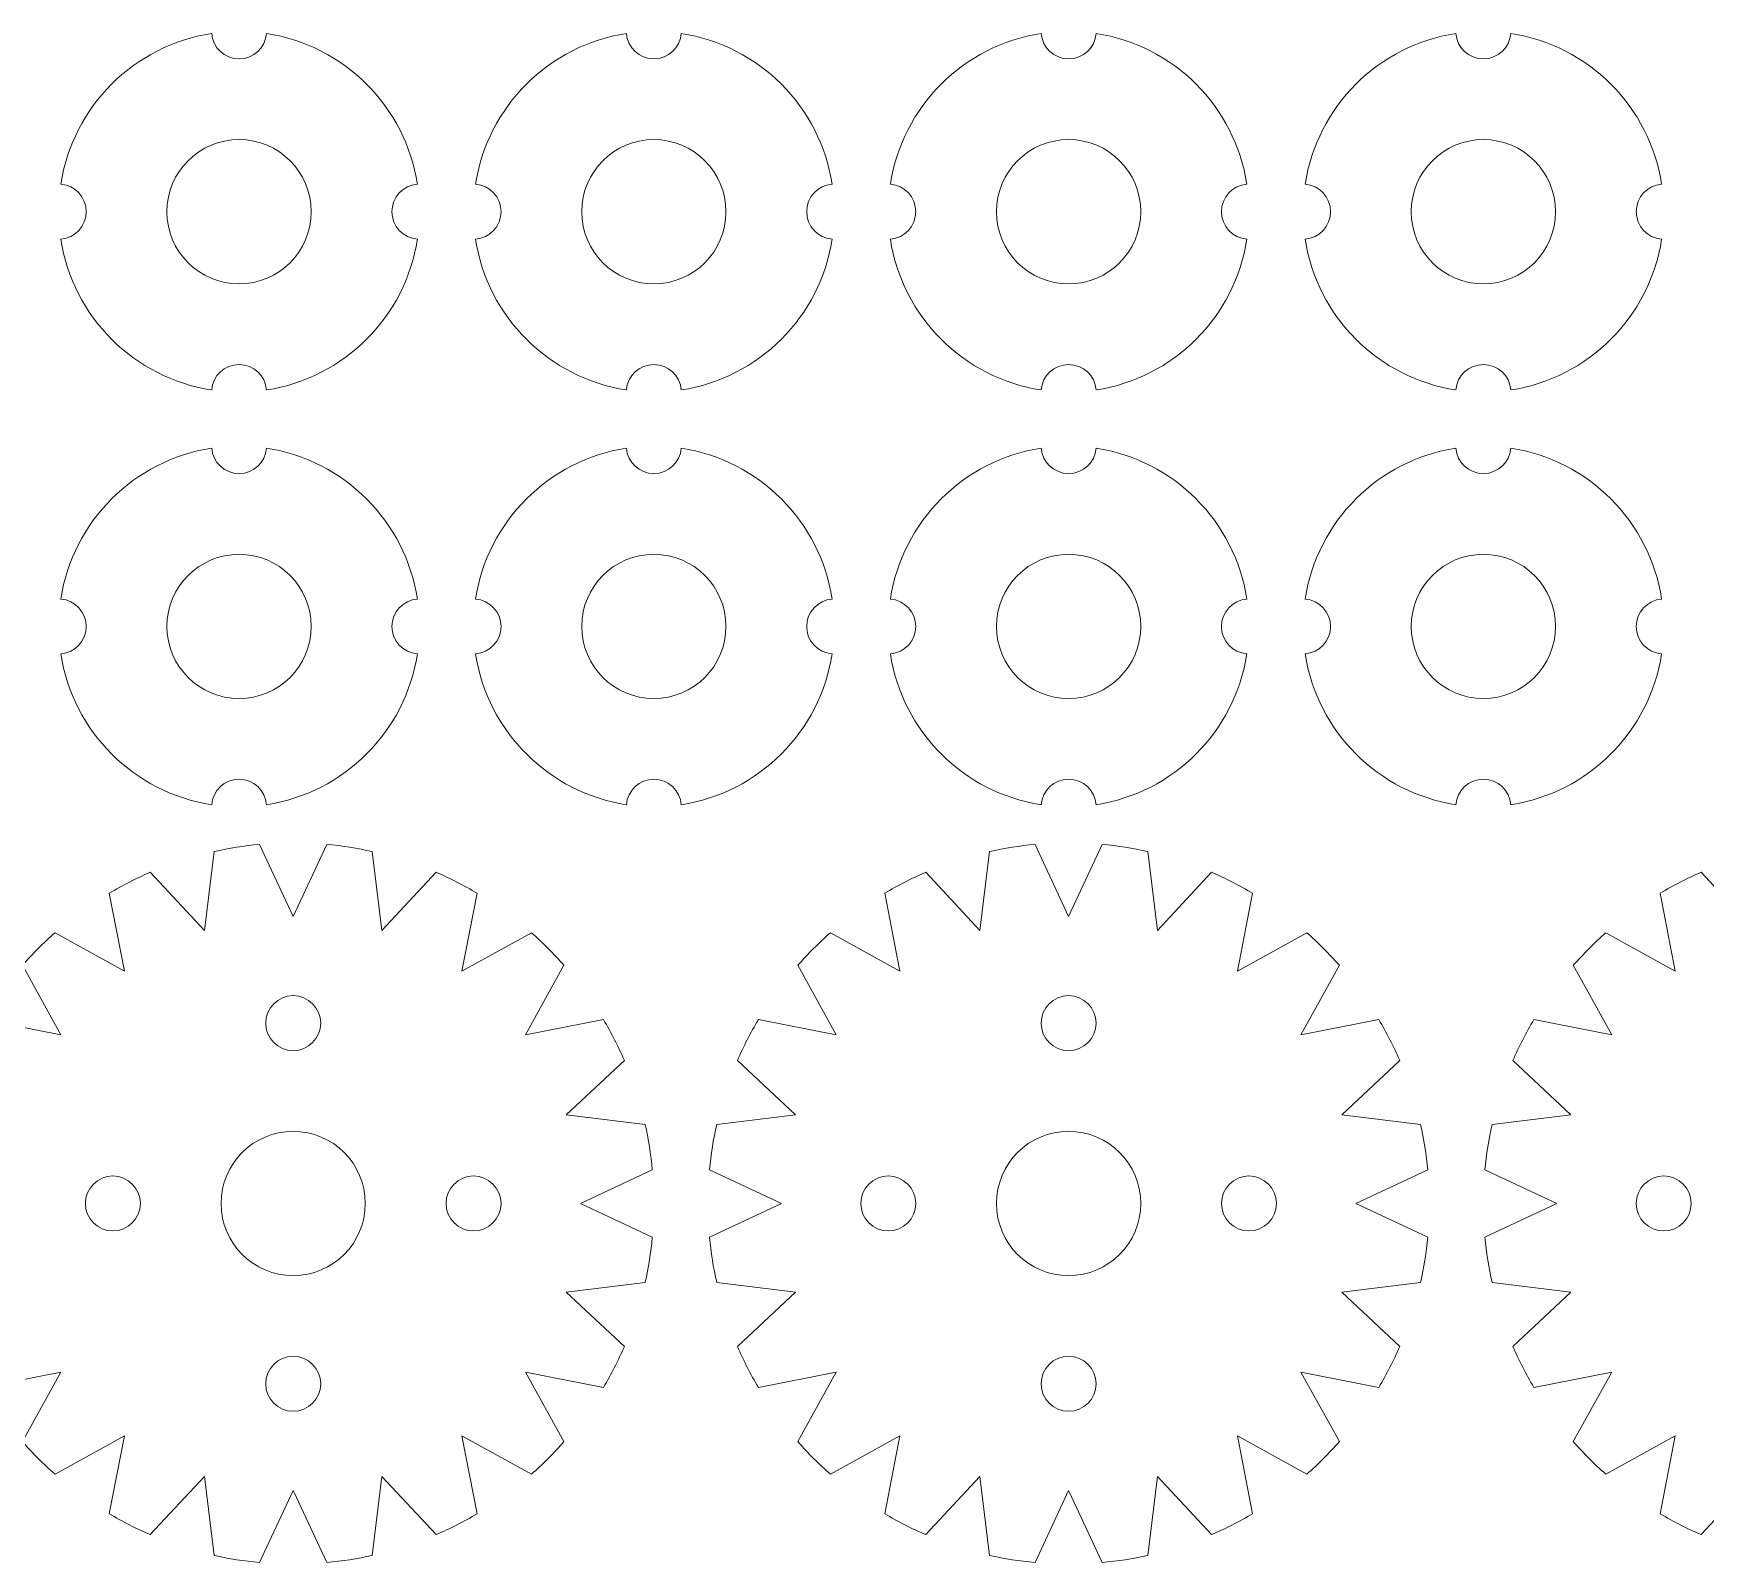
# Model space of a CAD drawing. Header units: centimetres. Extents: x -121 to 177, y -44 to 114.
# Drawn here: x 117.36 to 126.63, y -13.14 to -4.66 of the extents above; entities that cross this region are included whole.
import ezdxf

# ---------------------------------------------------------------- set-up
doc = ezdxf.new("R2010")
doc.units = ezdxf.units.CM
doc.header["$MEASUREMENT"] = 0
doc.layers.add('Layer 1', color=7, linetype='Continuous')

msp = doc.modelspace()

# ---------------------------------------------------------------- linework, layer by layer
at = {"layer": 'Layer 1', "lineweight": 20}
for centre, major_axis in [((118.5, -5.65), (0, 0.4)), ((120.8, -5.65), (0, 0.4)), ((123.1, -5.65), (0, 0.4)), ((125.4, -5.65), (0, 0.4)), ((118.5, -7.95), (0, 0.4)), ((120.8, -7.95), (0, 0.4)), ((123.1, -7.95), (0, 0.4)), ((125.4, -7.95), (0, 0.4)), ((118.8, -10.15), (0, 0.1525)), ((123.1, -10.15), (0, 0.1525)), ((118.8, -11.15), (0, 0.4)), ((123.1, -11.15), (0, 0.4)), ((117.8, -11.15), (0, 0.1525)), ((119.8, -11.15), (0, 0.1525)), ((122.1, -11.15), (0, 0.1525)), ((124.1, -11.15), (0, 0.1525)), ((126.4, -11.15), (0, 0.1525)), ((118.8, -12.15), (0, 0.1525)), ((123.1, -12.15), (0, 0.1525))]:
    msp.add_ellipse(centre, major_axis=major_axis, ratio=1, dxfattribs=at)
for points, knots in [([(118.65207, -4.66149), (119.08253, -4.7272), (119.42273, -5.06747), (119.48844, -5.49793), (119.48844, -5.49793), (119.40963, -5.50384), (119.3475, -5.56968), (119.3475, -5.65), (119.3475, -5.65), (119.3475, -5.73032), (119.40963, -5.79616), (119.48844, -5.80207), (119.48844, -5.80207), (119.42273, -6.23253), (119.08253, -6.5728), (118.65207, -6.63851), (118.65207, -6.63851), (118.64619, -6.55966), (118.58034, -6.4975), (118.5, -6.4975), (118.5, -6.4975), (118.41966, -6.4975), (118.35381, -6.55966), (118.34793, -6.63851), (118.34793, -6.63851), (117.91747, -6.5728), (117.57727, -6.23253), (117.51156, -5.80207), (117.51156, -5.80207), (117.59037, -5.79616), (117.6525, -5.73032), (117.6525, -5.65), (117.6525, -5.65), (117.6525, -5.56968), (117.59037, -5.50384), (117.51156, -5.49793), (117.51156, -5.49793), (117.57727, -5.06747), (117.91747, -4.7272), (118.34793, -4.66149), (118.34793, -4.66149), (118.35381, -4.74034), (118.41966, -4.8025), (118.5, -4.8025), (118.5, -4.8025), (118.58034, -4.8025), (118.64619, -4.74034), (118.65207, -4.66149)], [0, 0, 0, 0, 0.0833333, 0.0833333, 0.0833333, 0.0833333, 0.1666667, 0.1666667, 0.1666667, 0.1666667, 0.25, 0.25, 0.25, 0.25, 0.3333333, 0.3333333, 0.3333333, 0.3333333, 0.4166667, 0.4166667, 0.4166667, 0.4166667, 0.5, 0.5, 0.5, 0.5, 0.5833333, 0.5833333, 0.5833333, 0.5833333, 0.6666667, 0.6666667, 0.6666667, 0.6666667, 0.75, 0.75, 0.75, 0.75, 0.8333333, 0.8333333, 0.8333333, 0.8333333, 0.9166667, 0.9166667, 0.9166667, 0.9166667, 1, 1, 1, 1]), ([(120.95207, -4.66149), (121.38253, -4.7272), (121.72273, -5.06747), (121.78844, -5.49793), (121.78844, -5.49793), (121.70963, -5.50384), (121.6475, -5.56968), (121.6475, -5.65), (121.6475, -5.65), (121.6475, -5.73032), (121.70963, -5.79616), (121.78844, -5.80207), (121.78844, -5.80207), (121.72273, -6.23253), (121.38253, -6.5728), (120.95207, -6.63851), (120.95207, -6.63851), (120.94619, -6.55966), (120.88034, -6.4975), (120.8, -6.4975), (120.8, -6.4975), (120.71966, -6.4975), (120.65381, -6.55966), (120.64793, -6.63851), (120.64793, -6.63851), (120.21747, -6.5728), (119.87727, -6.23253), (119.81156, -5.80207), (119.81156, -5.80207), (119.89037, -5.79616), (119.9525, -5.73032), (119.9525, -5.65), (119.9525, -5.65), (119.9525, -5.56968), (119.89037, -5.50384), (119.81156, -5.49793), (119.81156, -5.49793), (119.87727, -5.06747), (120.21747, -4.7272), (120.64793, -4.66149), (120.64793, -4.66149), (120.65381, -4.74034), (120.71966, -4.8025), (120.8, -4.8025), (120.8, -4.8025), (120.88034, -4.8025), (120.94619, -4.74034), (120.95207, -4.66149)], [0, 0, 0, 0, 0.0833333, 0.0833333, 0.0833333, 0.0833333, 0.1666667, 0.1666667, 0.1666667, 0.1666667, 0.25, 0.25, 0.25, 0.25, 0.3333333, 0.3333333, 0.3333333, 0.3333333, 0.4166667, 0.4166667, 0.4166667, 0.4166667, 0.5, 0.5, 0.5, 0.5, 0.5833333, 0.5833333, 0.5833333, 0.5833333, 0.6666667, 0.6666667, 0.6666667, 0.6666667, 0.75, 0.75, 0.75, 0.75, 0.8333333, 0.8333333, 0.8333333, 0.8333333, 0.9166667, 0.9166667, 0.9166667, 0.9166667, 1, 1, 1, 1]), ([(123.25207, -4.66149), (123.68253, -4.7272), (124.02273, -5.06747), (124.08844, -5.49793), (124.08844, -5.49793), (124.00963, -5.50384), (123.9475, -5.56968), (123.9475, -5.65), (123.9475, -5.65), (123.9475, -5.73032), (124.00963, -5.79616), (124.08844, -5.80207), (124.08844, -5.80207), (124.02273, -6.23253), (123.68253, -6.5728), (123.25207, -6.63851), (123.25207, -6.63851), (123.24619, -6.55966), (123.18034, -6.4975), (123.1, -6.4975), (123.1, -6.4975), (123.01966, -6.4975), (122.95381, -6.55966), (122.94793, -6.63851), (122.94793, -6.63851), (122.51747, -6.5728), (122.17727, -6.23253), (122.11156, -5.80207), (122.11156, -5.80207), (122.19037, -5.79616), (122.2525, -5.73032), (122.2525, -5.65), (122.2525, -5.65), (122.2525, -5.56968), (122.19037, -5.50384), (122.11156, -5.49793), (122.11156, -5.49793), (122.17727, -5.06747), (122.51747, -4.7272), (122.94793, -4.66149), (122.94793, -4.66149), (122.95381, -4.74034), (123.01966, -4.8025), (123.1, -4.8025), (123.1, -4.8025), (123.18034, -4.8025), (123.24619, -4.74034), (123.25207, -4.66149)], [0, 0, 0, 0, 0.0833333, 0.0833333, 0.0833333, 0.0833333, 0.1666667, 0.1666667, 0.1666667, 0.1666667, 0.25, 0.25, 0.25, 0.25, 0.3333333, 0.3333333, 0.3333333, 0.3333333, 0.4166667, 0.4166667, 0.4166667, 0.4166667, 0.5, 0.5, 0.5, 0.5, 0.5833333, 0.5833333, 0.5833333, 0.5833333, 0.6666667, 0.6666667, 0.6666667, 0.6666667, 0.75, 0.75, 0.75, 0.75, 0.8333333, 0.8333333, 0.8333333, 0.8333333, 0.9166667, 0.9166667, 0.9166667, 0.9166667, 1, 1, 1, 1]), ([(125.55207, -4.66149), (125.98253, -4.7272), (126.32273, -5.06747), (126.38844, -5.49793), (126.38844, -5.49793), (126.30963, -5.50384), (126.2475, -5.56968), (126.2475, -5.65), (126.2475, -5.65), (126.2475, -5.73032), (126.30963, -5.79616), (126.38844, -5.80207), (126.38844, -5.80207), (126.32273, -6.23253), (125.98253, -6.5728), (125.55207, -6.63851), (125.55207, -6.63851), (125.54619, -6.55966), (125.48034, -6.4975), (125.4, -6.4975), (125.4, -6.4975), (125.31966, -6.4975), (125.25381, -6.55966), (125.24793, -6.63851), (125.24793, -6.63851), (124.81747, -6.5728), (124.47727, -6.23253), (124.41156, -5.80207), (124.41156, -5.80207), (124.49037, -5.79616), (124.5525, -5.73032), (124.5525, -5.65), (124.5525, -5.65), (124.5525, -5.56968), (124.49037, -5.50384), (124.41156, -5.49793), (124.41156, -5.49793), (124.47727, -5.06747), (124.81747, -4.7272), (125.24793, -4.66149), (125.24793, -4.66149), (125.25381, -4.74034), (125.31966, -4.8025), (125.4, -4.8025), (125.4, -4.8025), (125.48034, -4.8025), (125.54619, -4.74034), (125.55207, -4.66149)], [0, 0, 0, 0, 0.0833333, 0.0833333, 0.0833333, 0.0833333, 0.1666667, 0.1666667, 0.1666667, 0.1666667, 0.25, 0.25, 0.25, 0.25, 0.3333333, 0.3333333, 0.3333333, 0.3333333, 0.4166667, 0.4166667, 0.4166667, 0.4166667, 0.5, 0.5, 0.5, 0.5, 0.5833333, 0.5833333, 0.5833333, 0.5833333, 0.6666667, 0.6666667, 0.6666667, 0.6666667, 0.75, 0.75, 0.75, 0.75, 0.8333333, 0.8333333, 0.8333333, 0.8333333, 0.9166667, 0.9166667, 0.9166667, 0.9166667, 1, 1, 1, 1]), ([(118.65207, -6.96149), (119.08253, -7.0272), (119.42273, -7.36747), (119.48844, -7.79793), (119.48844, -7.79793), (119.40963, -7.80384), (119.3475, -7.86968), (119.3475, -7.95), (119.3475, -7.95), (119.3475, -8.03032), (119.40963, -8.09616), (119.48844, -8.10207), (119.48844, -8.10207), (119.42273, -8.53253), (119.08253, -8.8728), (118.65207, -8.93851), (118.65207, -8.93851), (118.64619, -8.85966), (118.58034, -8.7975), (118.5, -8.7975), (118.5, -8.7975), (118.41966, -8.7975), (118.35381, -8.85966), (118.34793, -8.93851), (118.34793, -8.93851), (117.91747, -8.8728), (117.57727, -8.53253), (117.51156, -8.10207), (117.51156, -8.10207), (117.59037, -8.09616), (117.6525, -8.03032), (117.6525, -7.95), (117.6525, -7.95), (117.6525, -7.86968), (117.59037, -7.80384), (117.51156, -7.79793), (117.51156, -7.79793), (117.57727, -7.36747), (117.91747, -7.0272), (118.34793, -6.96149), (118.34793, -6.96149), (118.35381, -7.04034), (118.41966, -7.1025), (118.5, -7.1025), (118.5, -7.1025), (118.58034, -7.1025), (118.64619, -7.04034), (118.65207, -6.96149)], [0, 0, 0, 0, 0.0833333, 0.0833333, 0.0833333, 0.0833333, 0.1666667, 0.1666667, 0.1666667, 0.1666667, 0.25, 0.25, 0.25, 0.25, 0.3333333, 0.3333333, 0.3333333, 0.3333333, 0.4166667, 0.4166667, 0.4166667, 0.4166667, 0.5, 0.5, 0.5, 0.5, 0.5833333, 0.5833333, 0.5833333, 0.5833333, 0.6666667, 0.6666667, 0.6666667, 0.6666667, 0.75, 0.75, 0.75, 0.75, 0.8333333, 0.8333333, 0.8333333, 0.8333333, 0.9166667, 0.9166667, 0.9166667, 0.9166667, 1, 1, 1, 1]), ([(120.95207, -6.96149), (121.38253, -7.0272), (121.72273, -7.36747), (121.78844, -7.79793), (121.78844, -7.79793), (121.70963, -7.80384), (121.6475, -7.86968), (121.6475, -7.95), (121.6475, -7.95), (121.6475, -8.03032), (121.70963, -8.09616), (121.78844, -8.10207), (121.78844, -8.10207), (121.72273, -8.53253), (121.38253, -8.8728), (120.95207, -8.93851), (120.95207, -8.93851), (120.94619, -8.85966), (120.88034, -8.7975), (120.8, -8.7975), (120.8, -8.7975), (120.71966, -8.7975), (120.65381, -8.85966), (120.64793, -8.93851), (120.64793, -8.93851), (120.21747, -8.8728), (119.87727, -8.53253), (119.81156, -8.10207), (119.81156, -8.10207), (119.89037, -8.09616), (119.9525, -8.03032), (119.9525, -7.95), (119.9525, -7.95), (119.9525, -7.86968), (119.89037, -7.80384), (119.81156, -7.79793), (119.81156, -7.79793), (119.87727, -7.36747), (120.21747, -7.0272), (120.64793, -6.96149), (120.64793, -6.96149), (120.65381, -7.04034), (120.71966, -7.1025), (120.8, -7.1025), (120.8, -7.1025), (120.88034, -7.1025), (120.94619, -7.04034), (120.95207, -6.96149)], [0, 0, 0, 0, 0.0833333, 0.0833333, 0.0833333, 0.0833333, 0.1666667, 0.1666667, 0.1666667, 0.1666667, 0.25, 0.25, 0.25, 0.25, 0.3333333, 0.3333333, 0.3333333, 0.3333333, 0.4166667, 0.4166667, 0.4166667, 0.4166667, 0.5, 0.5, 0.5, 0.5, 0.5833333, 0.5833333, 0.5833333, 0.5833333, 0.6666667, 0.6666667, 0.6666667, 0.6666667, 0.75, 0.75, 0.75, 0.75, 0.8333333, 0.8333333, 0.8333333, 0.8333333, 0.9166667, 0.9166667, 0.9166667, 0.9166667, 1, 1, 1, 1]), ([(123.25207, -6.96149), (123.68253, -7.0272), (124.02273, -7.36747), (124.08844, -7.79793), (124.08844, -7.79793), (124.00963, -7.80384), (123.9475, -7.86968), (123.9475, -7.95), (123.9475, -7.95), (123.9475, -8.03032), (124.00963, -8.09616), (124.08844, -8.10207), (124.08844, -8.10207), (124.02273, -8.53253), (123.68253, -8.8728), (123.25207, -8.93851), (123.25207, -8.93851), (123.24619, -8.85966), (123.18034, -8.7975), (123.1, -8.7975), (123.1, -8.7975), (123.01966, -8.7975), (122.95381, -8.85966), (122.94793, -8.93851), (122.94793, -8.93851), (122.51747, -8.8728), (122.17727, -8.53253), (122.11156, -8.10207), (122.11156, -8.10207), (122.19037, -8.09616), (122.2525, -8.03032), (122.2525, -7.95), (122.2525, -7.95), (122.2525, -7.86968), (122.19037, -7.80384), (122.11156, -7.79793), (122.11156, -7.79793), (122.17727, -7.36747), (122.51747, -7.0272), (122.94793, -6.96149), (122.94793, -6.96149), (122.95381, -7.04034), (123.01966, -7.1025), (123.1, -7.1025), (123.1, -7.1025), (123.18034, -7.1025), (123.24619, -7.04034), (123.25207, -6.96149)], [0, 0, 0, 0, 0.0833333, 0.0833333, 0.0833333, 0.0833333, 0.1666667, 0.1666667, 0.1666667, 0.1666667, 0.25, 0.25, 0.25, 0.25, 0.3333333, 0.3333333, 0.3333333, 0.3333333, 0.4166667, 0.4166667, 0.4166667, 0.4166667, 0.5, 0.5, 0.5, 0.5, 0.5833333, 0.5833333, 0.5833333, 0.5833333, 0.6666667, 0.6666667, 0.6666667, 0.6666667, 0.75, 0.75, 0.75, 0.75, 0.8333333, 0.8333333, 0.8333333, 0.8333333, 0.9166667, 0.9166667, 0.9166667, 0.9166667, 1, 1, 1, 1]), ([(125.55207, -6.96149), (125.98253, -7.0272), (126.32273, -7.36747), (126.38844, -7.79793), (126.38844, -7.79793), (126.30963, -7.80384), (126.2475, -7.86968), (126.2475, -7.95), (126.2475, -7.95), (126.2475, -8.03032), (126.30963, -8.09616), (126.38844, -8.10207), (126.38844, -8.10207), (126.32273, -8.53253), (125.98253, -8.8728), (125.55207, -8.93851), (125.55207, -8.93851), (125.54619, -8.85966), (125.48034, -8.7975), (125.4, -8.7975), (125.4, -8.7975), (125.31966, -8.7975), (125.25381, -8.85966), (125.24793, -8.93851), (125.24793, -8.93851), (124.81747, -8.8728), (124.47727, -8.53253), (124.41156, -8.10207), (124.41156, -8.10207), (124.49037, -8.09616), (124.5525, -8.03032), (124.5525, -7.95), (124.5525, -7.95), (124.5525, -7.86968), (124.49037, -7.80384), (124.41156, -7.79793), (124.41156, -7.79793), (124.47727, -7.36747), (124.81747, -7.0272), (125.24793, -6.96149), (125.24793, -6.96149), (125.25381, -7.04034), (125.31966, -7.1025), (125.4, -7.1025), (125.4, -7.1025), (125.48034, -7.1025), (125.54619, -7.04034), (125.55207, -6.96149)], [0, 0, 0, 0, 0.0833333, 0.0833333, 0.0833333, 0.0833333, 0.1666667, 0.1666667, 0.1666667, 0.1666667, 0.25, 0.25, 0.25, 0.25, 0.3333333, 0.3333333, 0.3333333, 0.3333333, 0.4166667, 0.4166667, 0.4166667, 0.4166667, 0.5, 0.5, 0.5, 0.5, 0.5833333, 0.5833333, 0.5833333, 0.5833333, 0.6666667, 0.6666667, 0.6666667, 0.6666667, 0.75, 0.75, 0.75, 0.75, 0.8333333, 0.8333333, 0.8333333, 0.8333333, 0.9166667, 0.9166667, 0.9166667, 0.9166667, 1, 1, 1, 1]), ([(119.23837, -9.19834), (119.23837, -9.19834), (119.29206, -9.63559), (119.29206, -9.63559), (119.29206, -9.63559), (119.29206, -9.63559), (119.59252, -9.31338), (119.59252, -9.31338), (119.59252, -9.31338), (119.67108, -9.34733), (119.74701, -9.3862), (119.81998, -9.42955), (119.81998, -9.42955), (119.81998, -9.42955), (119.73596, -9.86176), (119.73596, -9.86176), (119.73596, -9.86176), (119.73596, -9.86176), (120.12079, -9.64844), (120.12079, -9.64844), (120.12079, -9.64844), (120.18482, -9.7048), (120.24519, -9.7652), (120.30156, -9.82922), (120.30156, -9.82922), (120.30156, -9.82922), (120.08824, -10.21404), (120.08824, -10.21404), (120.08824, -10.21404), (120.08824, -10.21404), (120.52046, -10.13002), (120.52046, -10.13002), (120.52046, -10.13002), (120.56382, -10.20297), (120.60265, -10.27893), (120.63662, -10.35748), (120.63662, -10.35748), (120.63662, -10.35748), (120.31441, -10.65794), (120.31441, -10.65794), (120.31441, -10.65794), (120.31441, -10.65794), (120.75166, -10.71163), (120.75166, -10.71163), (120.75166, -10.71163), (120.77009, -10.79394), (120.78336, -10.87818), (120.79131, -10.96396), (120.79131, -10.96396), (120.79131, -10.96396), (120.39235, -11.15), (120.39235, -11.15), (120.39235, -11.15), (120.39235, -11.15), (120.79131, -11.33604), (120.79131, -11.33604), (120.79131, -11.33604), (120.78339, -11.42183), (120.77007, -11.50605), (120.75166, -11.58837), (120.75166, -11.58837), (120.75166, -11.58837), (120.31441, -11.64206), (120.31441, -11.64206), (120.31441, -11.64206), (120.31441, -11.64206), (120.63662, -11.94252), (120.63662, -11.94252), (120.63662, -11.94252), (120.60267, -12.02108), (120.56381, -12.09701), (120.52046, -12.16998), (120.52046, -12.16998), (120.52046, -12.16998), (120.08824, -12.08596), (120.08824, -12.08596), (120.08824, -12.08596), (120.08824, -12.08596), (120.30156, -12.47079), (120.30156, -12.47079), (120.30156, -12.47079), (120.2452, -12.53482), (120.18481, -12.59519), (120.12079, -12.65156), (120.12079, -12.65156), (120.12079, -12.65156), (119.73596, -12.43824), (119.73596, -12.43824), (119.73596, -12.43824), (119.73596, -12.43824), (119.81998, -12.87046), (119.81998, -12.87046), (119.81998, -12.87046), (119.74703, -12.91382), (119.67107, -12.95265), (119.59252, -12.98662), (119.59252, -12.98662), (119.59252, -12.98662), (119.29206, -12.66441), (119.29206, -12.66441), (119.29206, -12.66441), (119.29206, -12.66441), (119.23837, -13.10166), (119.23837, -13.10166), (119.23837, -13.10166), (119.15606, -13.12009), (119.07182, -13.13336), (118.98604, -13.14131), (118.98604, -13.14131), (118.98604, -13.14131), (118.80495, -12.75297), (118.80495, -12.75297), (118.80495, -12.75297), (118.80495, -12.75297), (118.8, -12.74235), (118.8, -12.74235), (118.8, -12.74235), (118.8, -12.74235), (118.61396, -13.14131), (118.61396, -13.14131), (118.61396, -13.14131), (118.52817, -13.13339), (118.44395, -13.12007), (118.36163, -13.10166), (118.36163, -13.10166), (118.36163, -13.10166), (118.30794, -12.66441), (118.30794, -12.66441), (118.30794, -12.66441), (118.30794, -12.66441), (118.00748, -12.98662), (118.00748, -12.98662), (118.00748, -12.98662), (117.92892, -12.95267), (117.85299, -12.91381), (117.78002, -12.87046), (117.78002, -12.87046), (117.78002, -12.87046), (117.86404, -12.43824), (117.86404, -12.43824), (117.86404, -12.43824), (117.86404, -12.43824), (117.47921, -12.65156), (117.47921, -12.65156), (117.47921, -12.65156), (117.41518, -12.5952), (117.35481, -12.53481), (117.29844, -12.47079), (117.29844, -12.47079), (117.29844, -12.47079), (117.51176, -12.08596), (117.51176, -12.08596), (117.51176, -12.08596), (117.51176, -12.08596), (117.07954, -12.16998), (117.07954, -12.16998), (117.07954, -12.16998), (117.03618, -12.09703), (116.99735, -12.02107), (116.96338, -11.94252), (116.96338, -11.94252), (116.96338, -11.94252), (117.28559, -11.64206), (117.28559, -11.64206), (117.28559, -11.64206), (117.28559, -11.64206), (116.84834, -11.58837), (116.84834, -11.58837), (116.84834, -11.58837), (116.82991, -11.50606), (116.81664, -11.42182), (116.80869, -11.33604), (116.80869, -11.33604), (116.80869, -11.33604), (117.20765, -11.15), (117.20765, -11.15), (117.20765, -11.15), (117.20765, -11.15), (116.80869, -10.96396), (116.80869, -10.96396), (116.80869, -10.96396), (116.81661, -10.87816), (116.82992, -10.79393), (116.84834, -10.71162), (116.84834, -10.71162), (116.84834, -10.71162), (117.28558, -10.65794), (117.28558, -10.65794), (117.28558, -10.65794), (117.28558, -10.65794), (116.96338, -10.35749), (116.96338, -10.35749), (116.96338, -10.35749), (116.99733, -10.27893), (117.03619, -10.20298), (117.07954, -10.13002), (117.07954, -10.13002), (117.07954, -10.13002), (117.51176, -10.21404), (117.51176, -10.21404), (117.51176, -10.21404), (117.51176, -10.21404), (117.29844, -9.82922), (117.29844, -9.82922), (117.29844, -9.82922), (117.3548, -9.76519), (117.41519, -9.70481), (117.47921, -9.64844), (117.47921, -9.64844), (117.47921, -9.64844), (117.86404, -9.86176), (117.86404, -9.86176), (117.86404, -9.86176), (117.86404, -9.86176), (117.78002, -9.42954), (117.78002, -9.42954), (117.78002, -9.42954), (117.85297, -9.38618), (117.92893, -9.34735), (118.00748, -9.31338), (118.00748, -9.31338), (118.00748, -9.31338), (118.30794, -9.63559), (118.30794, -9.63559), (118.30794, -9.63559), (118.30794, -9.63559), (118.36163, -9.19834), (118.36163, -9.19834), (118.36163, -9.19834), (118.44394, -9.17991), (118.52818, -9.16664), (118.61396, -9.15869), (118.61396, -9.15869), (118.61396, -9.15869), (118.8, -9.55765), (118.8, -9.55765), (118.8, -9.55765), (118.8, -9.55765), (118.98604, -9.15869), (118.98604, -9.15869), (118.98604, -9.15869), (119.07182, -9.16664), (119.15605, -9.17992), (119.23837, -9.19834)], [0, 0, 0, 0, 0.0163934, 0.0163934, 0.0163934, 0.0163934, 0.0327869, 0.0327869, 0.0327869, 0.0327869, 0.0491803, 0.0491803, 0.0491803, 0.0491803, 0.0655738, 0.0655738, 0.0655738, 0.0655738, 0.0819672, 0.0819672, 0.0819672, 0.0819672, 0.0983607, 0.0983607, 0.0983607, 0.0983607, 0.1147541, 0.1147541, 0.1147541, 0.1147541, 0.1311475, 0.1311475, 0.1311475, 0.1311475, 0.147541, 0.147541, 0.147541, 0.147541, 0.1639344, 0.1639344, 0.1639344, 0.1639344, 0.1803279, 0.1803279, 0.1803279, 0.1803279, 0.1967213, 0.1967213, 0.1967213, 0.1967213, 0.2131148, 0.2131148, 0.2131148, 0.2131148, 0.2295082, 0.2295082, 0.2295082, 0.2295082, 0.2459016, 0.2459016, 0.2459016, 0.2459016, 0.2622951, 0.2622951, 0.2622951, 0.2622951, 0.2786885, 0.2786885, 0.2786885, 0.2786885, 0.295082, 0.295082, 0.295082, 0.295082, 0.3114754, 0.3114754, 0.3114754, 0.3114754, 0.3278689, 0.3278689, 0.3278689, 0.3278689, 0.3442623, 0.3442623, 0.3442623, 0.3442623, 0.3606557, 0.3606557, 0.3606557, 0.3606557, 0.3770492, 0.3770492, 0.3770492, 0.3770492, 0.3934426, 0.3934426, 0.3934426, 0.3934426, 0.4098361, 0.4098361, 0.4098361, 0.4098361, 0.4262295, 0.4262295, 0.4262295, 0.4262295, 0.442623, 0.442623, 0.442623, 0.442623, 0.4590164, 0.4590164, 0.4590164, 0.4590164, 0.4754098, 0.4754098, 0.4754098, 0.4754098, 0.4918033, 0.4918033, 0.4918033, 0.4918033, 0.5081967, 0.5081967, 0.5081967, 0.5081967, 0.5245902, 0.5245902, 0.5245902, 0.5245902, 0.5409836, 0.5409836, 0.5409836, 0.5409836, 0.557377, 0.557377, 0.557377, 0.557377, 0.5737705, 0.5737705, 0.5737705, 0.5737705, 0.5901639, 0.5901639, 0.5901639, 0.5901639, 0.6065574, 0.6065574, 0.6065574, 0.6065574, 0.6229508, 0.6229508, 0.6229508, 0.6229508, 0.6393443, 0.6393443, 0.6393443, 0.6393443, 0.6557377, 0.6557377, 0.6557377, 0.6557377, 0.6721311, 0.6721311, 0.6721311, 0.6721311, 0.6885246, 0.6885246, 0.6885246, 0.6885246, 0.704918, 0.704918, 0.704918, 0.704918, 0.7213115, 0.7213115, 0.7213115, 0.7213115, 0.7377049, 0.7377049, 0.7377049, 0.7377049, 0.7540984, 0.7540984, 0.7540984, 0.7540984, 0.7704918, 0.7704918, 0.7704918, 0.7704918, 0.7868852, 0.7868852, 0.7868852, 0.7868852, 0.8032787, 0.8032787, 0.8032787, 0.8032787, 0.8196721, 0.8196721, 0.8196721, 0.8196721, 0.8360656, 0.8360656, 0.8360656, 0.8360656, 0.852459, 0.852459, 0.852459, 0.852459, 0.8688525, 0.8688525, 0.8688525, 0.8688525, 0.8852459, 0.8852459, 0.8852459, 0.8852459, 0.9016393, 0.9016393, 0.9016393, 0.9016393, 0.9180328, 0.9180328, 0.9180328, 0.9180328, 0.9344262, 0.9344262, 0.9344262, 0.9344262, 0.9508197, 0.9508197, 0.9508197, 0.9508197, 0.9672131, 0.9672131, 0.9672131, 0.9672131, 0.9836066, 0.9836066, 0.9836066, 0.9836066, 1, 1, 1, 1]), ([(123.53837, -9.19834), (123.53837, -9.19834), (123.59206, -9.63559), (123.59206, -9.63559), (123.59206, -9.63559), (123.59206, -9.63559), (123.89252, -9.31338), (123.89252, -9.31338), (123.89252, -9.31338), (123.97108, -9.34733), (124.04701, -9.3862), (124.11998, -9.42955), (124.11998, -9.42955), (124.11998, -9.42955), (124.03596, -9.86176), (124.03596, -9.86176), (124.03596, -9.86176), (124.03596, -9.86176), (124.42079, -9.64844), (124.42079, -9.64844), (124.42079, -9.64844), (124.48482, -9.7048), (124.54519, -9.7652), (124.60156, -9.82922), (124.60156, -9.82922), (124.60156, -9.82922), (124.38824, -10.21404), (124.38824, -10.21404), (124.38824, -10.21404), (124.38824, -10.21404), (124.82046, -10.13002), (124.82046, -10.13002), (124.82046, -10.13002), (124.86382, -10.20297), (124.90265, -10.27893), (124.93662, -10.35748), (124.93662, -10.35748), (124.93662, -10.35748), (124.61441, -10.65794), (124.61441, -10.65794), (124.61441, -10.65794), (124.61441, -10.65794), (125.05166, -10.71163), (125.05166, -10.71163), (125.05166, -10.71163), (125.07009, -10.79394), (125.08336, -10.87818), (125.09131, -10.96396), (125.09131, -10.96396), (125.09131, -10.96396), (124.69235, -11.15), (124.69235, -11.15), (124.69235, -11.15), (124.69235, -11.15), (125.09131, -11.33604), (125.09131, -11.33604), (125.09131, -11.33604), (125.08339, -11.42183), (125.07007, -11.50605), (125.05166, -11.58837), (125.05166, -11.58837), (125.05166, -11.58837), (124.61441, -11.64206), (124.61441, -11.64206), (124.61441, -11.64206), (124.61441, -11.64206), (124.93662, -11.94252), (124.93662, -11.94252), (124.93662, -11.94252), (124.90267, -12.02108), (124.86381, -12.09701), (124.82046, -12.16998), (124.82046, -12.16998), (124.82046, -12.16998), (124.38824, -12.08596), (124.38824, -12.08596), (124.38824, -12.08596), (124.38824, -12.08596), (124.60156, -12.47079), (124.60156, -12.47079), (124.60156, -12.47079), (124.5452, -12.53482), (124.48481, -12.59519), (124.42079, -12.65156), (124.42079, -12.65156), (124.42079, -12.65156), (124.03596, -12.43824), (124.03596, -12.43824), (124.03596, -12.43824), (124.03596, -12.43824), (124.11998, -12.87046), (124.11998, -12.87046), (124.11998, -12.87046), (124.04703, -12.91382), (123.97107, -12.95265), (123.89252, -12.98662), (123.89252, -12.98662), (123.89252, -12.98662), (123.59206, -12.66441), (123.59206, -12.66441), (123.59206, -12.66441), (123.59206, -12.66441), (123.53837, -13.10166), (123.53837, -13.10166), (123.53837, -13.10166), (123.45606, -13.12009), (123.37182, -13.13336), (123.28604, -13.14131), (123.28604, -13.14131), (123.28604, -13.14131), (123.10495, -12.75297), (123.10495, -12.75297), (123.10495, -12.75297), (123.10495, -12.75297), (123.1, -12.74235), (123.1, -12.74235), (123.1, -12.74235), (123.1, -12.74235), (122.91396, -13.14131), (122.91396, -13.14131), (122.91396, -13.14131), (122.82817, -13.13339), (122.74395, -13.12007), (122.66163, -13.10166), (122.66163, -13.10166), (122.66163, -13.10166), (122.60794, -12.66441), (122.60794, -12.66441), (122.60794, -12.66441), (122.60794, -12.66441), (122.30748, -12.98662), (122.30748, -12.98662), (122.30748, -12.98662), (122.22892, -12.95267), (122.15299, -12.91381), (122.08002, -12.87046), (122.08002, -12.87046), (122.08002, -12.87046), (122.16404, -12.43824), (122.16404, -12.43824), (122.16404, -12.43824), (122.16404, -12.43824), (121.77921, -12.65156), (121.77921, -12.65156), (121.77921, -12.65156), (121.71518, -12.5952), (121.65481, -12.53481), (121.59844, -12.47079), (121.59844, -12.47079), (121.59844, -12.47079), (121.81176, -12.08596), (121.81176, -12.08596), (121.81176, -12.08596), (121.81176, -12.08596), (121.37954, -12.16998), (121.37954, -12.16998), (121.37954, -12.16998), (121.33618, -12.09703), (121.29735, -12.02107), (121.26338, -11.94252), (121.26338, -11.94252), (121.26338, -11.94252), (121.58559, -11.64206), (121.58559, -11.64206), (121.58559, -11.64206), (121.58559, -11.64206), (121.14834, -11.58837), (121.14834, -11.58837), (121.14834, -11.58837), (121.12991, -11.50606), (121.11664, -11.42182), (121.10869, -11.33604), (121.10869, -11.33604), (121.10869, -11.33604), (121.50765, -11.15), (121.50765, -11.15), (121.50765, -11.15), (121.50765, -11.15), (121.10869, -10.96396), (121.10869, -10.96396), (121.10869, -10.96396), (121.11661, -10.87816), (121.12992, -10.79393), (121.14834, -10.71162), (121.14834, -10.71162), (121.14834, -10.71162), (121.58558, -10.65794), (121.58558, -10.65794), (121.58558, -10.65794), (121.58558, -10.65794), (121.26338, -10.35749), (121.26338, -10.35749), (121.26338, -10.35749), (121.29733, -10.27893), (121.33619, -10.20298), (121.37954, -10.13002), (121.37954, -10.13002), (121.37954, -10.13002), (121.81176, -10.21404), (121.81176, -10.21404), (121.81176, -10.21404), (121.81176, -10.21404), (121.59844, -9.82922), (121.59844, -9.82922), (121.59844, -9.82922), (121.6548, -9.76519), (121.71519, -9.70481), (121.77921, -9.64844), (121.77921, -9.64844), (121.77921, -9.64844), (122.16404, -9.86176), (122.16404, -9.86176), (122.16404, -9.86176), (122.16404, -9.86176), (122.08002, -9.42954), (122.08002, -9.42954), (122.08002, -9.42954), (122.15297, -9.38618), (122.22893, -9.34735), (122.30748, -9.31338), (122.30748, -9.31338), (122.30748, -9.31338), (122.60794, -9.63559), (122.60794, -9.63559), (122.60794, -9.63559), (122.60794, -9.63559), (122.66163, -9.19834), (122.66163, -9.19834), (122.66163, -9.19834), (122.74394, -9.17991), (122.82818, -9.16664), (122.91396, -9.15869), (122.91396, -9.15869), (122.91396, -9.15869), (123.1, -9.55765), (123.1, -9.55765), (123.1, -9.55765), (123.1, -9.55765), (123.28604, -9.15869), (123.28604, -9.15869), (123.28604, -9.15869), (123.37182, -9.16664), (123.45605, -9.17992), (123.53837, -9.19834)], [0, 0, 0, 0, 0.0163934, 0.0163934, 0.0163934, 0.0163934, 0.0327869, 0.0327869, 0.0327869, 0.0327869, 0.0491803, 0.0491803, 0.0491803, 0.0491803, 0.0655738, 0.0655738, 0.0655738, 0.0655738, 0.0819672, 0.0819672, 0.0819672, 0.0819672, 0.0983607, 0.0983607, 0.0983607, 0.0983607, 0.1147541, 0.1147541, 0.1147541, 0.1147541, 0.1311475, 0.1311475, 0.1311475, 0.1311475, 0.147541, 0.147541, 0.147541, 0.147541, 0.1639344, 0.1639344, 0.1639344, 0.1639344, 0.1803279, 0.1803279, 0.1803279, 0.1803279, 0.1967213, 0.1967213, 0.1967213, 0.1967213, 0.2131148, 0.2131148, 0.2131148, 0.2131148, 0.2295082, 0.2295082, 0.2295082, 0.2295082, 0.2459016, 0.2459016, 0.2459016, 0.2459016, 0.2622951, 0.2622951, 0.2622951, 0.2622951, 0.2786885, 0.2786885, 0.2786885, 0.2786885, 0.295082, 0.295082, 0.295082, 0.295082, 0.3114754, 0.3114754, 0.3114754, 0.3114754, 0.3278689, 0.3278689, 0.3278689, 0.3278689, 0.3442623, 0.3442623, 0.3442623, 0.3442623, 0.3606557, 0.3606557, 0.3606557, 0.3606557, 0.3770492, 0.3770492, 0.3770492, 0.3770492, 0.3934426, 0.3934426, 0.3934426, 0.3934426, 0.4098361, 0.4098361, 0.4098361, 0.4098361, 0.4262295, 0.4262295, 0.4262295, 0.4262295, 0.442623, 0.442623, 0.442623, 0.442623, 0.4590164, 0.4590164, 0.4590164, 0.4590164, 0.4754098, 0.4754098, 0.4754098, 0.4754098, 0.4918033, 0.4918033, 0.4918033, 0.4918033, 0.5081967, 0.5081967, 0.5081967, 0.5081967, 0.5245902, 0.5245902, 0.5245902, 0.5245902, 0.5409836, 0.5409836, 0.5409836, 0.5409836, 0.557377, 0.557377, 0.557377, 0.557377, 0.5737705, 0.5737705, 0.5737705, 0.5737705, 0.5901639, 0.5901639, 0.5901639, 0.5901639, 0.6065574, 0.6065574, 0.6065574, 0.6065574, 0.6229508, 0.6229508, 0.6229508, 0.6229508, 0.6393443, 0.6393443, 0.6393443, 0.6393443, 0.6557377, 0.6557377, 0.6557377, 0.6557377, 0.6721311, 0.6721311, 0.6721311, 0.6721311, 0.6885246, 0.6885246, 0.6885246, 0.6885246, 0.704918, 0.704918, 0.704918, 0.704918, 0.7213115, 0.7213115, 0.7213115, 0.7213115, 0.7377049, 0.7377049, 0.7377049, 0.7377049, 0.7540984, 0.7540984, 0.7540984, 0.7540984, 0.7704918, 0.7704918, 0.7704918, 0.7704918, 0.7868852, 0.7868852, 0.7868852, 0.7868852, 0.8032787, 0.8032787, 0.8032787, 0.8032787, 0.8196721, 0.8196721, 0.8196721, 0.8196721, 0.8360656, 0.8360656, 0.8360656, 0.8360656, 0.852459, 0.852459, 0.852459, 0.852459, 0.8688525, 0.8688525, 0.8688525, 0.8688525, 0.8852459, 0.8852459, 0.8852459, 0.8852459, 0.9016393, 0.9016393, 0.9016393, 0.9016393, 0.9180328, 0.9180328, 0.9180328, 0.9180328, 0.9344262, 0.9344262, 0.9344262, 0.9344262, 0.9508197, 0.9508197, 0.9508197, 0.9508197, 0.9672131, 0.9672131, 0.9672131, 0.9672131, 0.9836066, 0.9836066, 0.9836066, 0.9836066, 1, 1, 1, 1]), ([(127.83837, -9.19834), (127.83837, -9.19834), (127.89206, -9.63559), (127.89206, -9.63559), (127.89206, -9.63559), (127.89206, -9.63559), (128.19252, -9.31338), (128.19252, -9.31338), (128.19252, -9.31338), (128.27108, -9.34733), (128.34701, -9.3862), (128.41998, -9.42955), (128.41998, -9.42955), (128.41998, -9.42955), (128.33596, -9.86176), (128.33596, -9.86176), (128.33596, -9.86176), (128.33596, -9.86176), (128.72079, -9.64844), (128.72079, -9.64844), (128.72079, -9.64844), (128.78482, -9.7048), (128.84519, -9.7652), (128.90156, -9.82922), (128.90156, -9.82922), (128.90156, -9.82922), (128.68824, -10.21404), (128.68824, -10.21404), (128.68824, -10.21404), (128.68824, -10.21404), (129.12046, -10.13002), (129.12046, -10.13002), (129.12046, -10.13002), (129.16382, -10.20297), (129.20265, -10.27893), (129.23662, -10.35748), (129.23662, -10.35748), (129.23662, -10.35748), (128.91441, -10.65794), (128.91441, -10.65794), (128.91441, -10.65794), (128.91441, -10.65794), (129.35166, -10.71163), (129.35166, -10.71163), (129.35166, -10.71163), (129.37009, -10.79394), (129.38336, -10.87818), (129.39131, -10.96396), (129.39131, -10.96396), (129.39131, -10.96396), (128.99235, -11.15), (128.99235, -11.15), (128.99235, -11.15), (128.99235, -11.15), (129.39131, -11.33604), (129.39131, -11.33604), (129.39131, -11.33604), (129.38339, -11.42183), (129.37007, -11.50605), (129.35166, -11.58837), (129.35166, -11.58837), (129.35166, -11.58837), (128.91441, -11.64206), (128.91441, -11.64206), (128.91441, -11.64206), (128.91441, -11.64206), (129.23662, -11.94252), (129.23662, -11.94252), (129.23662, -11.94252), (129.20267, -12.02108), (129.16381, -12.09701), (129.12046, -12.16998), (129.12046, -12.16998), (129.12046, -12.16998), (128.68824, -12.08596), (128.68824, -12.08596), (128.68824, -12.08596), (128.68824, -12.08596), (128.90156, -12.47079), (128.90156, -12.47079), (128.90156, -12.47079), (128.8452, -12.53482), (128.78481, -12.59519), (128.72079, -12.65156), (128.72079, -12.65156), (128.72079, -12.65156), (128.33596, -12.43824), (128.33596, -12.43824), (128.33596, -12.43824), (128.33596, -12.43824), (128.41998, -12.87046), (128.41998, -12.87046), (128.41998, -12.87046), (128.34703, -12.91382), (128.27107, -12.95265), (128.19252, -12.98662), (128.19252, -12.98662), (128.19252, -12.98662), (127.89206, -12.66441), (127.89206, -12.66441), (127.89206, -12.66441), (127.89206, -12.66441), (127.83837, -13.10166), (127.83837, -13.10166), (127.83837, -13.10166), (127.75606, -13.12009), (127.67182, -13.13336), (127.58604, -13.14131), (127.58604, -13.14131), (127.58604, -13.14131), (127.40495, -12.75297), (127.40495, -12.75297), (127.40495, -12.75297), (127.40495, -12.75297), (127.4, -12.74235), (127.4, -12.74235), (127.4, -12.74235), (127.4, -12.74235), (127.21396, -13.14131), (127.21396, -13.14131), (127.21396, -13.14131), (127.12817, -13.13339), (127.04395, -13.12007), (126.96163, -13.10166), (126.96163, -13.10166), (126.96163, -13.10166), (126.90794, -12.66441), (126.90794, -12.66441), (126.90794, -12.66441), (126.90794, -12.66441), (126.60748, -12.98662), (126.60748, -12.98662), (126.60748, -12.98662), (126.52892, -12.95267), (126.45299, -12.91381), (126.38002, -12.87046), (126.38002, -12.87046), (126.38002, -12.87046), (126.46404, -12.43824), (126.46404, -12.43824), (126.46404, -12.43824), (126.46404, -12.43824), (126.07921, -12.65156), (126.07921, -12.65156), (126.07921, -12.65156), (126.01518, -12.5952), (125.95481, -12.53481), (125.89844, -12.47079), (125.89844, -12.47079), (125.89844, -12.47079), (126.11176, -12.08596), (126.11176, -12.08596), (126.11176, -12.08596), (126.11176, -12.08596), (125.67954, -12.16998), (125.67954, -12.16998), (125.67954, -12.16998), (125.63618, -12.09703), (125.59735, -12.02107), (125.56338, -11.94252), (125.56338, -11.94252), (125.56338, -11.94252), (125.88559, -11.64206), (125.88559, -11.64206), (125.88559, -11.64206), (125.88559, -11.64206), (125.44834, -11.58837), (125.44834, -11.58837), (125.44834, -11.58837), (125.42991, -11.50606), (125.41664, -11.42182), (125.40869, -11.33604), (125.40869, -11.33604), (125.40869, -11.33604), (125.80765, -11.15), (125.80765, -11.15), (125.80765, -11.15), (125.80765, -11.15), (125.40869, -10.96396), (125.40869, -10.96396), (125.40869, -10.96396), (125.41661, -10.87816), (125.42992, -10.79393), (125.44834, -10.71162), (125.44834, -10.71162), (125.44834, -10.71162), (125.88558, -10.65794), (125.88558, -10.65794), (125.88558, -10.65794), (125.88558, -10.65794), (125.56338, -10.35749), (125.56338, -10.35749), (125.56338, -10.35749), (125.59733, -10.27893), (125.63619, -10.20298), (125.67954, -10.13002), (125.67954, -10.13002), (125.67954, -10.13002), (126.11176, -10.21404), (126.11176, -10.21404), (126.11176, -10.21404), (126.11176, -10.21404), (125.89844, -9.82922), (125.89844, -9.82922), (125.89844, -9.82922), (125.9548, -9.76519), (126.01519, -9.70481), (126.07921, -9.64844), (126.07921, -9.64844), (126.07921, -9.64844), (126.46404, -9.86176), (126.46404, -9.86176), (126.46404, -9.86176), (126.46404, -9.86176), (126.38002, -9.42954), (126.38002, -9.42954), (126.38002, -9.42954), (126.45297, -9.38618), (126.52893, -9.34735), (126.60748, -9.31338), (126.60748, -9.31338), (126.60748, -9.31338), (126.90794, -9.63559), (126.90794, -9.63559), (126.90794, -9.63559), (126.90794, -9.63559), (126.96163, -9.19834), (126.96163, -9.19834), (126.96163, -9.19834), (127.04394, -9.17991), (127.12818, -9.16664), (127.21396, -9.15869), (127.21396, -9.15869), (127.21396, -9.15869), (127.4, -9.55765), (127.4, -9.55765), (127.4, -9.55765), (127.4, -9.55765), (127.58604, -9.15869), (127.58604, -9.15869), (127.58604, -9.15869), (127.67182, -9.16664), (127.75605, -9.17992), (127.83837, -9.19834)], [0, 0, 0, 0, 0.0163934, 0.0163934, 0.0163934, 0.0163934, 0.0327869, 0.0327869, 0.0327869, 0.0327869, 0.0491803, 0.0491803, 0.0491803, 0.0491803, 0.0655738, 0.0655738, 0.0655738, 0.0655738, 0.0819672, 0.0819672, 0.0819672, 0.0819672, 0.0983607, 0.0983607, 0.0983607, 0.0983607, 0.1147541, 0.1147541, 0.1147541, 0.1147541, 0.1311475, 0.1311475, 0.1311475, 0.1311475, 0.147541, 0.147541, 0.147541, 0.147541, 0.1639344, 0.1639344, 0.1639344, 0.1639344, 0.1803279, 0.1803279, 0.1803279, 0.1803279, 0.1967213, 0.1967213, 0.1967213, 0.1967213, 0.2131148, 0.2131148, 0.2131148, 0.2131148, 0.2295082, 0.2295082, 0.2295082, 0.2295082, 0.2459016, 0.2459016, 0.2459016, 0.2459016, 0.2622951, 0.2622951, 0.2622951, 0.2622951, 0.2786885, 0.2786885, 0.2786885, 0.2786885, 0.295082, 0.295082, 0.295082, 0.295082, 0.3114754, 0.3114754, 0.3114754, 0.3114754, 0.3278689, 0.3278689, 0.3278689, 0.3278689, 0.3442623, 0.3442623, 0.3442623, 0.3442623, 0.3606557, 0.3606557, 0.3606557, 0.3606557, 0.3770492, 0.3770492, 0.3770492, 0.3770492, 0.3934426, 0.3934426, 0.3934426, 0.3934426, 0.4098361, 0.4098361, 0.4098361, 0.4098361, 0.4262295, 0.4262295, 0.4262295, 0.4262295, 0.442623, 0.442623, 0.442623, 0.442623, 0.4590164, 0.4590164, 0.4590164, 0.4590164, 0.4754098, 0.4754098, 0.4754098, 0.4754098, 0.4918033, 0.4918033, 0.4918033, 0.4918033, 0.5081967, 0.5081967, 0.5081967, 0.5081967, 0.5245902, 0.5245902, 0.5245902, 0.5245902, 0.5409836, 0.5409836, 0.5409836, 0.5409836, 0.557377, 0.557377, 0.557377, 0.557377, 0.5737705, 0.5737705, 0.5737705, 0.5737705, 0.5901639, 0.5901639, 0.5901639, 0.5901639, 0.6065574, 0.6065574, 0.6065574, 0.6065574, 0.6229508, 0.6229508, 0.6229508, 0.6229508, 0.6393443, 0.6393443, 0.6393443, 0.6393443, 0.6557377, 0.6557377, 0.6557377, 0.6557377, 0.6721311, 0.6721311, 0.6721311, 0.6721311, 0.6885246, 0.6885246, 0.6885246, 0.6885246, 0.704918, 0.704918, 0.704918, 0.704918, 0.7213115, 0.7213115, 0.7213115, 0.7213115, 0.7377049, 0.7377049, 0.7377049, 0.7377049, 0.7540984, 0.7540984, 0.7540984, 0.7540984, 0.7704918, 0.7704918, 0.7704918, 0.7704918, 0.7868852, 0.7868852, 0.7868852, 0.7868852, 0.8032787, 0.8032787, 0.8032787, 0.8032787, 0.8196721, 0.8196721, 0.8196721, 0.8196721, 0.8360656, 0.8360656, 0.8360656, 0.8360656, 0.852459, 0.852459, 0.852459, 0.852459, 0.8688525, 0.8688525, 0.8688525, 0.8688525, 0.8852459, 0.8852459, 0.8852459, 0.8852459, 0.9016393, 0.9016393, 0.9016393, 0.9016393, 0.9180328, 0.9180328, 0.9180328, 0.9180328, 0.9344262, 0.9344262, 0.9344262, 0.9344262, 0.9508197, 0.9508197, 0.9508197, 0.9508197, 0.9672131, 0.9672131, 0.9672131, 0.9672131, 0.9836066, 0.9836066, 0.9836066, 0.9836066, 1, 1, 1, 1]), ([(121.10869, -10.96396), (121.10869, -10.96396), (121.50765, -11.15), (121.50765, -11.15), (121.50765, -11.15), (121.50765, -11.15), (121.10869, -10.96396), (121.10869, -10.96396), (121.10869, -10.96396), (121.10869, -10.96396), (121.10869, -10.96397), (121.10869, -10.96397), (121.10869, -10.96397), (121.10869, -10.96397), (121.50765, -11.15), (121.50765, -11.15), (121.50765, -11.15), (121.50765, -11.15), (121.10869, -10.96396), (121.10869, -10.96396)], [0, 0, 0, 0, 0.2, 0.2, 0.2, 0.2, 0.4, 0.4, 0.4, 0.4, 0.6, 0.6, 0.6, 0.6, 0.8, 0.8, 0.8, 0.8, 1, 1, 1, 1]), ([(125.40869, -10.96396), (125.40869, -10.96396), (125.80765, -11.15), (125.80765, -11.15), (125.80765, -11.15), (125.80765, -11.15), (125.40869, -10.96396), (125.40869, -10.96396), (125.40869, -10.96396), (125.40869, -10.96396), (125.40869, -10.96397), (125.40869, -10.96397), (125.40869, -10.96397), (125.40869, -10.96397), (125.80765, -11.15), (125.80765, -11.15), (125.80765, -11.15), (125.80765, -11.15), (125.40869, -10.96396), (125.40869, -10.96396)], [0, 0, 0, 0, 0.2, 0.2, 0.2, 0.2, 0.4, 0.4, 0.4, 0.4, 0.6, 0.6, 0.6, 0.6, 0.8, 0.8, 0.8, 0.8, 1, 1, 1, 1]), ([(120.79131, -11.33603), (120.79131, -11.33603), (120.79131, -11.33604), (120.79131, -11.33604), (120.79131, -11.33604), (120.79131, -11.33604), (120.39235, -11.15), (120.39235, -11.15), (120.39235, -11.15), (120.39235, -11.15), (120.79131, -11.33603), (120.79131, -11.33603)], [0, 0, 0, 0, 0.3333333, 0.3333333, 0.3333333, 0.3333333, 0.6666667, 0.6666667, 0.6666667, 0.6666667, 1, 1, 1, 1]), ([(125.09131, -11.33603), (125.09131, -11.33603), (125.09131, -11.33604), (125.09131, -11.33604), (125.09131, -11.33604), (125.09131, -11.33604), (124.69235, -11.15), (124.69235, -11.15), (124.69235, -11.15), (124.69235, -11.15), (125.09131, -11.33603), (125.09131, -11.33603)], [0, 0, 0, 0, 0.3333333, 0.3333333, 0.3333333, 0.3333333, 0.6666667, 0.6666667, 0.6666667, 0.6666667, 1, 1, 1, 1]), ([(118.61396, -13.14131), (118.61396, -13.14131), (118.8, -12.74235), (118.8, -12.74235), (118.8, -12.74235), (118.8, -12.74235), (118.61396, -13.14131), (118.61396, -13.14131), (118.61396, -13.14131), (118.61396, -13.14131), (118.61397, -13.14131), (118.61397, -13.14131), (118.61397, -13.14131), (118.61397, -13.14131), (118.8, -12.74235), (118.8, -12.74235), (118.8, -12.74235), (118.8, -12.74235), (118.61396, -13.14131), (118.61396, -13.14131)], [0, 0, 0, 0, 0.2, 0.2, 0.2, 0.2, 0.4, 0.4, 0.4, 0.4, 0.6, 0.6, 0.6, 0.6, 0.8, 0.8, 0.8, 0.8, 1, 1, 1, 1]), ([(122.91396, -13.14131), (122.91396, -13.14131), (123.1, -12.74235), (123.1, -12.74235), (123.1, -12.74235), (123.1, -12.74235), (122.91396, -13.14131), (122.91396, -13.14131), (122.91396, -13.14131), (122.91396, -13.14131), (122.91397, -13.14131), (122.91397, -13.14131), (122.91397, -13.14131), (122.91397, -13.14131), (123.1, -12.74235), (123.1, -12.74235), (123.1, -12.74235), (123.1, -12.74235), (122.91396, -13.14131), (122.91396, -13.14131)], [0, 0, 0, 0, 0.2, 0.2, 0.2, 0.2, 0.4, 0.4, 0.4, 0.4, 0.6, 0.6, 0.6, 0.6, 0.8, 0.8, 0.8, 0.8, 1, 1, 1, 1])]:
    msp.add_open_spline(points, degree=3, knots=knots, dxfattribs=at)

doc.saveas('drawing.dxf')
